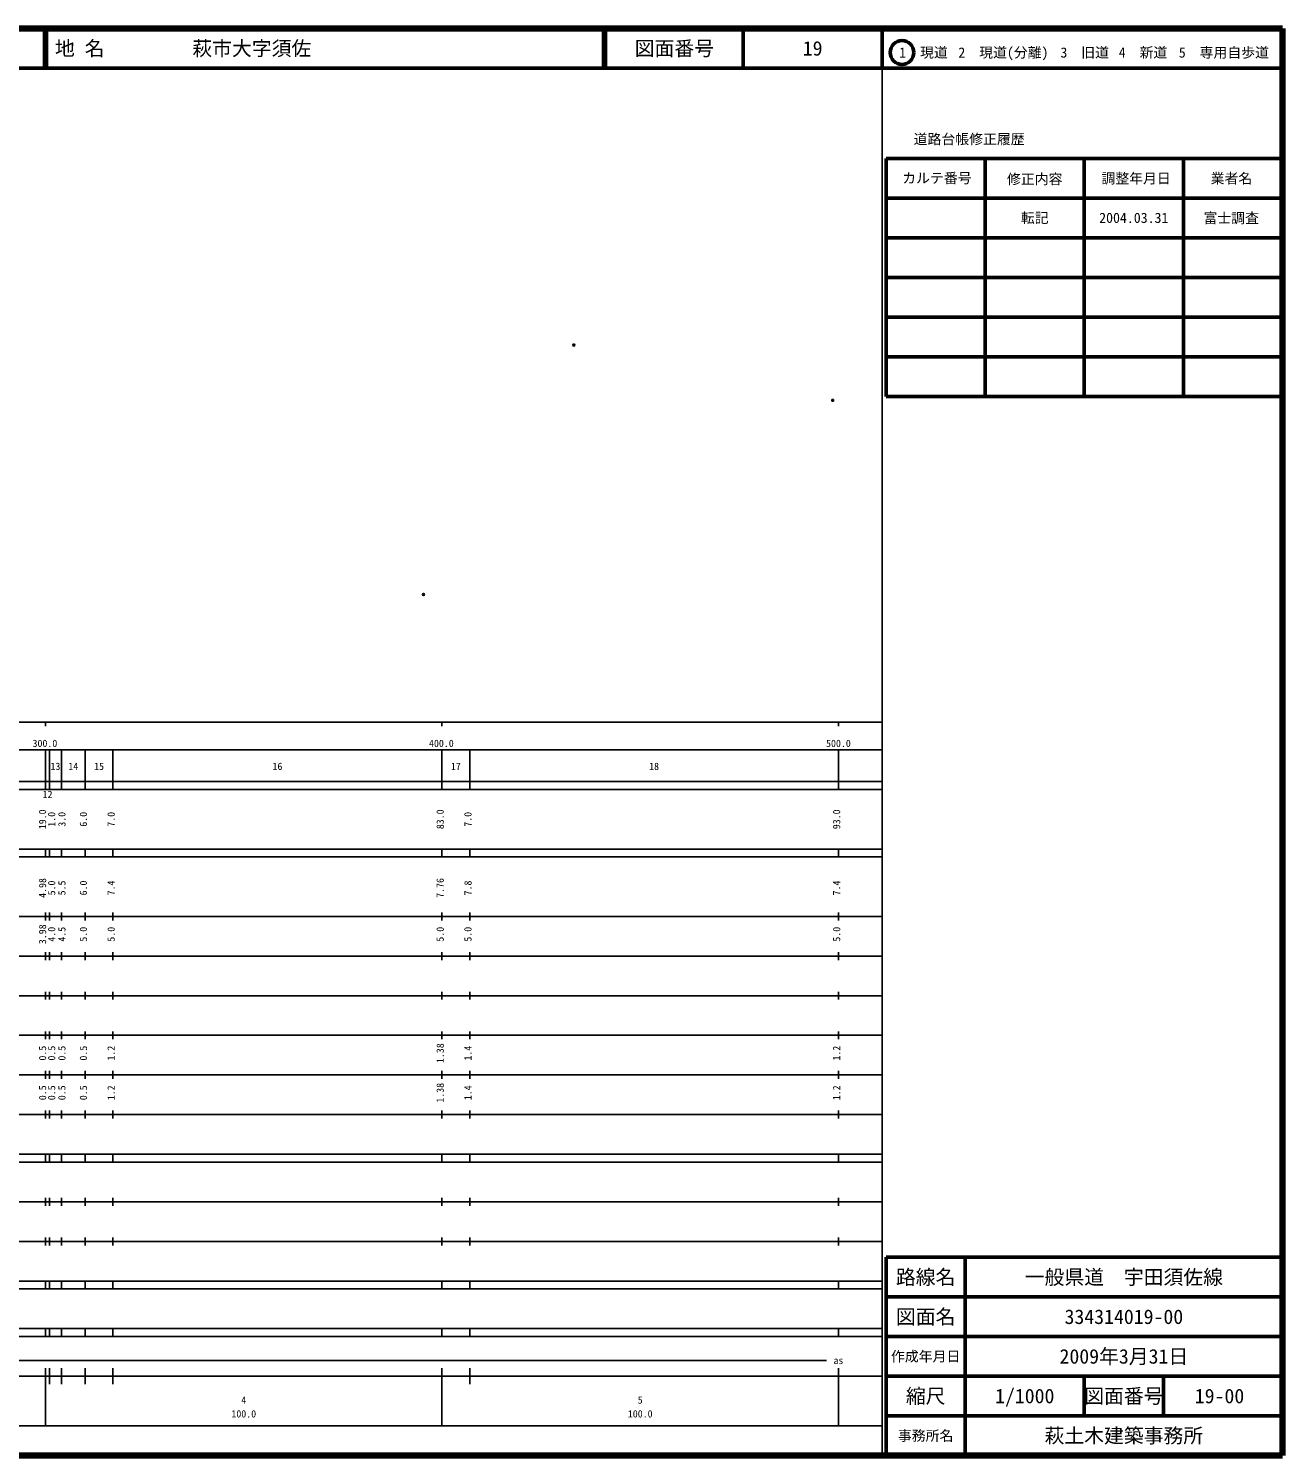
# Model space of a CAD drawing. Units: millimetres on the paper. Extents: x 40 to 680, y 20 to 380.
# Drawn here: x 363.7 to 680, y 20 to 380 of the extents above; entities that cross this region are included whole.
import ezdxf
from ezdxf.enums import TextEntityAlignment as Align

# ---------------------------------------------------------------- set-up
doc = ezdxf.new("R2010")
doc.units = ezdxf.units.MM
doc.header["$PDMODE"] = 32
doc.header["$PDSIZE"] = 0.5
doc.layers.add('M-OTRS', color=6, linetype='Continuous')
doc.layers.add('M-TTL-TXT', color=7, linetype='Continuous')
for name, color, linetype, lineweight in [('M-TTL', 2, 'Continuous', 140), ('M-TTL-BAND', 7, 'Continuous', 25), ('M-TTL-FRAM', 2, 'Continuous', 50), ('M-TTL-LINE', 7, 'Continuous', 50)]:
    doc.layers.add(name, color=color, linetype=linetype, lineweight=lineweight)
doc.styles.add('ＭＳ ゴシック', font='')
doc.styles.get('ＭＳ ゴシック').set_extended_font_data('MS Gothic')

msp = doc.modelspace()

# ---------------------------------------------------------------- linework, layer by layer
at = {"layer": 'M-OTRS'}
for p in [(501.23, 300.157), (566.544, 286.2), (463.328, 237.216)]:
    msp.add_point(p, dxfattribs=at)
at = {"layer": 'M-TTL'}
for p, q in [((680, 380), (40, 380)), ((680, 20), (680, 380)), ((40, 20), (680, 20))]:
    msp.add_line(p, q, dxfattribs=at)
at = {"layer": 'M-TTL-BAND'}
for p, q in [((579, 20), (579, 370)), ((40, 205), (579, 205)), ((368, 205), (368, 204)), ((468, 205), (468, 204)), ((568, 205), (568, 204)), ((68, 198), (579, 198)), ((368, 188), (368, 198)), ((369, 188), (369, 198)), ((372, 188), (372, 198)), ((378, 188), (378, 198)), ((385, 188), (385, 198)), ((468, 188), (468, 198)), ((475, 188), (475, 198)), ((568, 188), (568, 198)), ((40, 190), (579, 190)), ((40, 188), (579, 188)), ((40, 173), (579, 173)), ((368, 171), (368, 173)), ((369, 171), (369, 173)), ((372, 171), (372, 173)), ((378, 171), (378, 173)), ((385, 171), (385, 173)), ((468, 171), (468, 173)), ((475, 171), (475, 173)), ((568, 171), (568, 173)), ((40, 171), (579, 171)), ((40, 156), (579, 156)), ((368, 155), (368, 157)), ((369, 155), (369, 157)), ((372, 155), (372, 157)), ((378, 155), (378, 157)), ((385, 155), (385, 157)), ((468, 155), (468, 157)), ((475, 155), (475, 157)), ((568, 155), (568, 157)), ((46, 146), (579, 146)), ((368, 145), (368, 147)), ((369, 145), (369, 147)), ((372, 145), (372, 147)), ((378, 145), (378, 147)), ((385, 145), (385, 147)), ((468, 145), (468, 147)), ((475, 145), (475, 147)), ((568, 145), (568, 147)), ((368, 135), (368, 137)), ((369, 135), (369, 137)), ((372, 135), (372, 137)), ((378, 135), (378, 137)), ((385, 135), (385, 137)), ((468, 135), (468, 137)), ((475, 135), (475, 137)), ((568, 135), (568, 137)), ((52, 136), (579, 136)), ((46, 126), (579, 126)), ((368, 125), (368, 127)), ((369, 125), (369, 127)), ((372, 125), (372, 127)), ((378, 125), (378, 127)), ((385, 125), (385, 127)), ((468, 125), (468, 127)), ((475, 125), (475, 127)), ((568, 125), (568, 127)), ((52, 116), (579, 116)), ((368, 115), (368, 117)), ((369, 115), (369, 117)), ((372, 115), (372, 117)), ((378, 115), (378, 117)), ((385, 115), (385, 117)), ((468, 115), (468, 117)), ((475, 115), (475, 117)), ((568, 115), (568, 117)), ((46, 106), (579, 106)), ((368, 105), (368, 107)), ((369, 105), (369, 107)), ((372, 105), (372, 107)), ((378, 105), (378, 107)), ((385, 105), (385, 107)), ((468, 105), (468, 107)), ((475, 105), (475, 107)), ((568, 105), (568, 107)), ((40, 96), (579, 96)), ((40, 94), (579, 94)), ((368, 94), (368, 96)), ((369, 94), (369, 96)), ((372, 94), (372, 96)), ((378, 94), (378, 96)), ((385, 94), (385, 96)), ((468, 94), (468, 96)), ((475, 94), (475, 96)), ((568, 94), (568, 96)), ((49, 84), (579, 84)), ((368, 83), (368, 85)), ((369, 83), (369, 85)), ((372, 83), (372, 85)), ((378, 83), (378, 85)), ((385, 83), (385, 85)), ((468, 83), (468, 85)), ((475, 83), (475, 85)), ((568, 83), (568, 85)), ((40, 74), (579, 74)), ((368, 73), (368, 75)), ((369, 73), (369, 75)), ((372, 73), (372, 75)), ((378, 73), (378, 75)), ((385, 73), (385, 75)), ((468, 73), (468, 75)), ((475, 73), (475, 75)), ((568, 73), (568, 75)), ((40, 64), (579, 64)), ((40, 62), (579, 62)), ((368, 62), (368, 64)), ((369, 62), (369, 64)), ((372, 62), (372, 64)), ((378, 62), (378, 64)), ((385, 62), (385, 64)), ((468, 62), (468, 64)), ((475, 62), (475, 64)), ((568, 62), (568, 64)), ((40, 52), (579, 52)), ((368, 50), (368, 52)), ((369, 50), (369, 52)), ((372, 50), (372, 52)), ((378, 50), (378, 52)), ((385, 50), (385, 52)), ((468, 50), (468, 52)), ((475, 50), (475, 52)), ((568, 50), (568, 52)), ((40, 50), (579, 50)), ((71, 44), (565, 44)), ((40, 40), (579, 40)), ((368, 27.5), (368, 42)), ((369, 38), (369, 42)), ((372, 38), (372, 42)), ((378, 38), (378, 42)), ((385, 38), (385, 42)), ((468, 27.5), (468, 42)), ((475, 38), (475, 42)), ((568, 27.5), (568, 42)), ((68, 27.5), (579, 27.5))]:
    msp.add_line(p, q, dxfattribs=at)
at = {"layer": 'M-TTL-FRAM'}
for p, q in [((580, 347.197), (580, 287.197)), ((580, 347.197), (680, 347.197)), ((580, 287.197), (680, 287.197)), ((680, 70), (580, 70)), ((580, 70), (580, 20))]:
    msp.add_line(p, q, dxfattribs=at)
at = {"layer": 'M-TTL-LINE'}
for p, q in [((367.75, 380), (367.75, 370)), ((368.25, 380), (368.25, 370)), ((508.747, 380), (508.747, 370)), ((509.247, 380), (509.247, 370)), ((543.997, 380), (543.997, 370)), ((579, 380), (579, 370)), ((40, 370), (680, 370)), ((605, 347.197), (605, 287.197)), ((630, 347.197), (630, 287.197)), ((655, 347.197), (655, 287.197)), ((580, 337.197), (680, 337.197)), ((580, 327.197), (680, 327.197)), ((580, 317.197), (680, 317.197)), ((580, 307.197), (680, 307.197)), ((580, 297.197), (680, 297.197)), ((600, 70), (600, 20)), ((680, 60), (580, 60)), ((680, 50), (580, 50)), ((680, 40), (580, 40)), ((630, 40), (630, 30)), ((650, 40), (650, 30)), ((680, 30), (580, 30))]:
    msp.add_line(p, q, dxfattribs=at)
msp.add_circle((584.031, 373.958), 3, dxfattribs=at)

# ---------------------------------------------------------------- texts
at = {"layer": 'M-TTL-BAND', "style": 'ＭＳ ゴシック'}
for s, p in [('300.0', (367.844, 198.195)), ('400.0', (467.844, 198.195)), ('500.0', (568, 198.195)), ('13', (370.5, 192.405)), ('14', (375, 192.405)), ('15', (381.5, 192.405)), ('16', (426.5, 192.405)), ('17', (471.5, 192.405)), ('18', (521.5, 192.405)), ('12', (368.5, 185.32)), ('as', (568, 42.5)), ('4', (418, 32.523)), ('5', (518, 32.523)), ('100.0', (418, 29.033)), ('100.0', (518, 29.033))]:
    msp.add_text(s, height=1.833, dxfattribs=at).set_placement(p, align=Align.BOTTOM_CENTER)
for s, p in [('19.0', (368.703, 180.5)), ('1.0', (371, 180.5)), ('3.0', (373.58, 180.5)), ('6.0', (379, 180.5)), ('7.0', (386, 180.5)), ('83.0', (469, 180.5)), ('7.0', (476, 180.5)), ('93.0', (569, 180.5)), ('4.98', (368.703, 163.174)), ('5.0', (371, 163.174)), ('5.5', (373.58, 163.174)), ('6.0', (379, 163.174)), ('7.4', (386, 163.174)), ('7.76', (469, 163.174)), ('7.8', (476, 163.174)), ('7.4', (569, 163.174)), ('3.98', (368.703, 151.5)), ('4.0', (371, 151.5)), ('4.5', (373.58, 151.5)), ('5.0', (379, 151.5)), ('5.0', (386, 151.5)), ('5.0', (469, 151.5)), ('5.0', (476, 151.5)), ('5.0', (569, 151.5)), ('0.5', (368.703, 121.5)), ('0.5', (371, 121.5)), ('0.5', (373.58, 121.5)), ('0.5', (379, 121.5)), ('1.2', (386, 121.5)), ('1.38', (469, 121.5)), ('1.4', (476, 121.5)), ('1.2', (569, 121.5)), ('0.5', (368.703, 111.5)), ('0.5', (371, 111.5)), ('0.5', (373.58, 111.5)), ('0.5', (379, 111.5)), ('1.2', (386, 111.5)), ('1.38', (469, 111.5)), ('1.4', (476, 111.5)), ('1.2', (569, 111.5))]:
    msp.add_text(s, height=1.833, rotation=90, dxfattribs=at).set_placement(p, align=Align.BOTTOM_CENTER)
at = {"layer": 'M-TTL-TXT', "style": 'ＭＳ ゴシック'}
for s, p in [('地 名', (370.38, 375)), ('萩市大字須佐', (405.024, 375))]:
    msp.add_text(s, height=3.666, dxfattribs=at).set_placement(p, align=Align.MIDDLE_LEFT)
for s, height, p in [('図面番号', 3.666, (526.622, 375)), ('19', 3.666, (561.497, 375)), ('1\u3000現道', 2.566, (589.448, 373.958)), ('2\u3000現道(分離)', 2.566, (609.619, 373.958)), ('3\u3000旧道', 2.566, (630.121, 373.958)), ('4\u3000新道', 2.566, (644.824, 373.958)), ('5\u3000専用自歩道', 2.566, (665.228, 373.958)), ('道路台帳修正履歴', 2.566, (600.968, 352.113)), ('カルテ番号', 2.566, (592.839, 342.277)), ('修正内容', 2.566, (617.509, 342.023)), ('調整年月日', 2.566, (643.089, 342.197)), ('業者名', 2.566, (667.134, 342.197)), ('転記', 2.566, (617.5, 332.245)), ('2004.03.31', 2.566, (642.5, 332.245)), ('富士調査', 2.566, (667.077, 332.189)), ('路線名', 3.666, (590, 65)), ('路線名', 3.666, (590, 65)), ('一般県道\u3000宇田須佐線', 3.666, (640, 65)), ('図面名', 3.666, (590, 55)), ('図面名', 3.666, (590, 55)), ('334314019-00', 3.666, (640, 55)), ('2009年3月31日', 3.666, (640, 45)), ('作成年月日', 2.566, (590, 45)), ('作成年月日', 2.566, (590, 45)), ('縮尺', 3.666, (590, 35)), ('縮尺', 3.666, (590, 35)), ('1/1000', 3.666, (615, 35)), ('図面番号', 3.666, (640, 35)), ('図面番号', 3.666, (640, 35)), ('19-00', 3.666, (664.125, 35)), ('事務所名', 2.566, (590, 25)), ('事務所名', 2.566, (590, 25)), ('萩土木建築事務所', 3.666, (640, 25))]:
    msp.add_text(s, height=height, dxfattribs=at).set_placement(p, align=Align.MIDDLE_CENTER)

doc.saveas('drawing.dxf')
